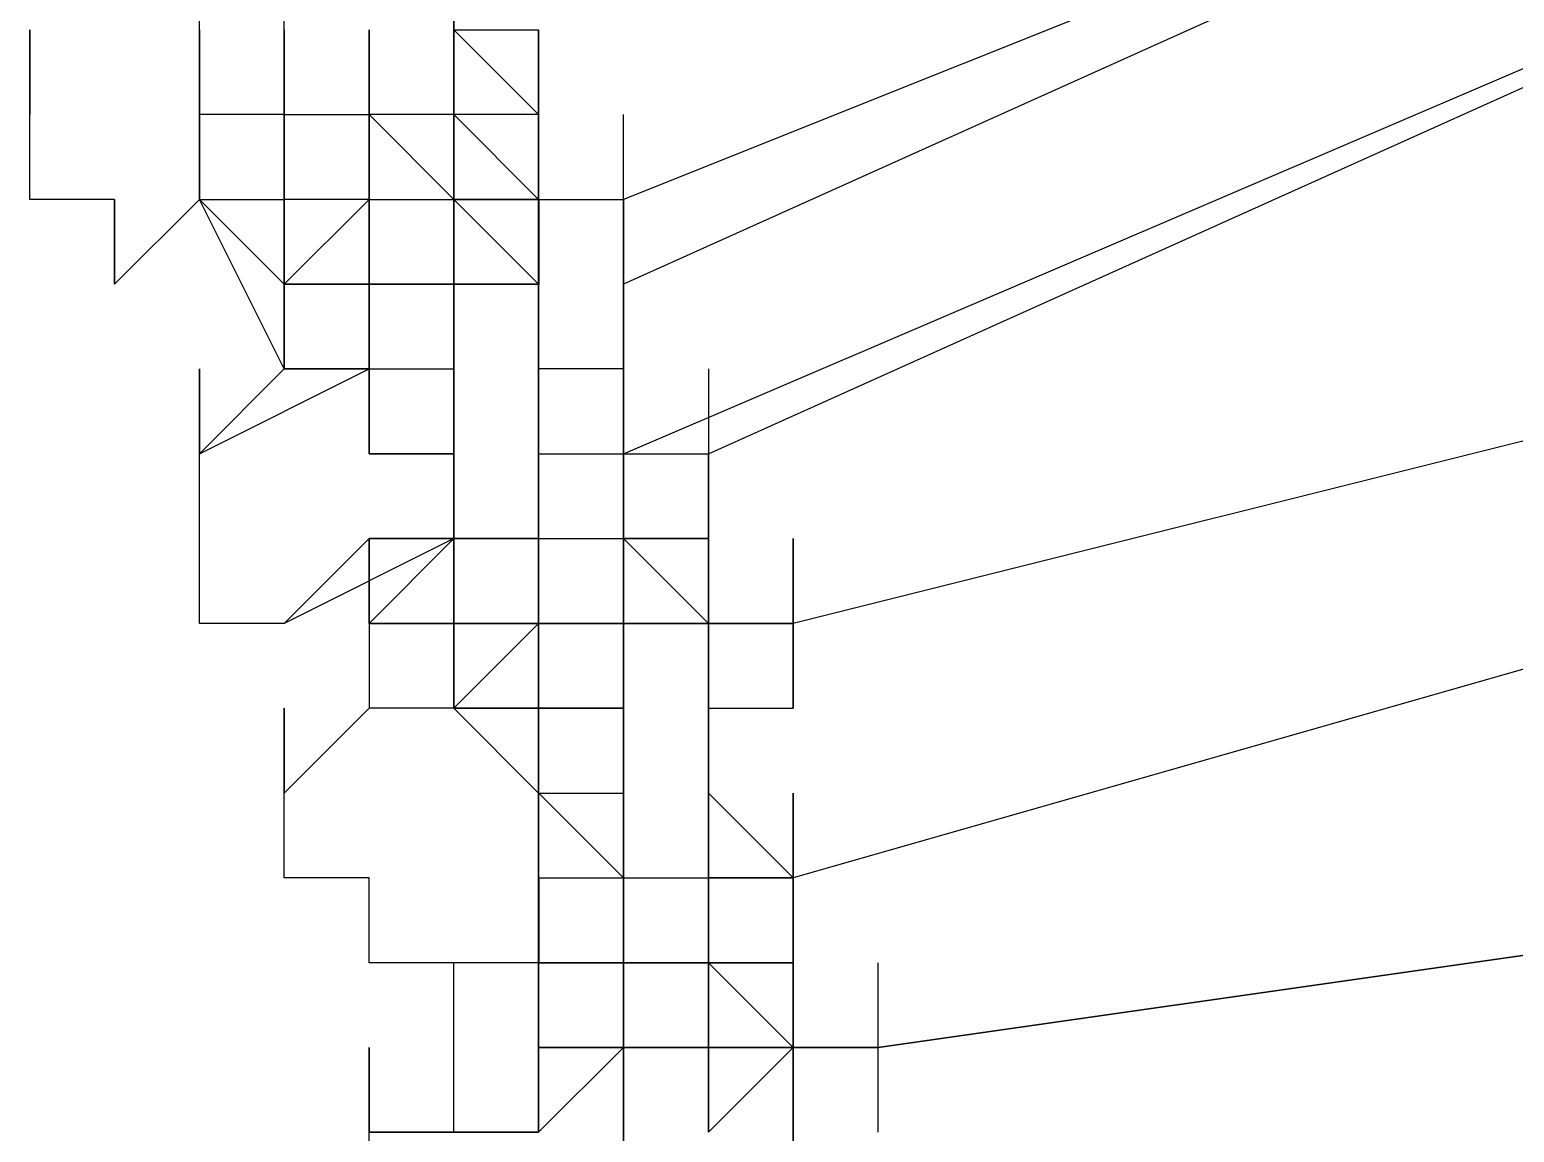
# Model space of a CAD drawing. Header units: inches. Extents: x 3324238 to 135265466, y -1036581 to 20094598.
# Drawn here: x 3353731.94 to 3353733.35, y -519025.347 to -519024.299 of the extents above; entities that cross this region are included whole.
import ezdxf

# ---------------------------------------------------------------- set-up
doc = ezdxf.new("R2010")
doc.units = ezdxf.units.IN
doc.header["$MEASUREMENT"] = 0
doc.layers.add('PDF_Geometry', color=7, linetype='Continuous')

msp = doc.modelspace()

# ---------------------------------------------------------------- linework, layer by layer
at = {"layer": 'PDF_Geometry', "color": 32, "lineweight": 13, "true_color": 0xdd6e00}
msp.add_lwpolyline([(3353740.2386, -519026.0718, 1.00015), (3353717.3563, -519026.0718), (3353717.3563, -519077.0734)], format="xyb", dxfattribs=at)
at = {"layer": 'PDF_Geometry', "lineweight": 25}
for points in [[(3353734.1151, -519023.8158), (3353732.5037, -519024.4604)], [(3353734.1151, -519023.8158), (3353732.5037, -519024.5409)], [(3353732.5843, -519024.7021), (3353734.1957, -519023.9769), (3353734.1957, -519023.8963)], [(3353732.4231, -519024.7826), (3353732.4231, -519024.7021), (3353732.5037, -519024.7021), (3353734.1957, -519023.9769), (3353734.2763, -519023.9769), (3353734.1957, -519023.9769)], [(3353732.1009, -519024.3798), (3353732.1009, -519024.2992), (3353732.1009, -519024.2186), (3353732.1009, -519024.1381)], [(3353732.1814, -519024.3798), (3353732.1814, -519024.2992), (3353732.1814, -519024.2186)], [(3353732.3426, -519024.3798), (3353732.3426, -519024.2992), (3353732.3426, -519024.2186)], [(3353732.3426, -519024.3798), (3353732.3426, -519024.2992), (3353732.3426, -519024.2186)], [(3353731.9397, -519024.2992), (3353731.9397, -519024.3798), (3353731.9397, -519024.2992)], [(3353732.1009, -519024.4604), (3353732.1814, -519024.4604), (3353732.1814, -519024.3798), (3353732.1814, -519024.2992), (3353732.1814, -519024.3798), (3353732.262, -519024.3798), (3353732.262, -519024.2992), (3353732.262, -519024.3798), (3353732.262, -519024.4604), (3353732.262, -519024.5409), (3353732.262, -519024.4604), (3353732.262, -519024.5409), (3353732.262, -519024.4604), (3353732.262, -519024.3798), (3353732.262, -519024.2992), (3353732.262, -519024.3798), (3353732.262, -519024.4604), (3353732.1814, -519024.4604), (3353732.1814, -519024.5409), (3353732.1814, -519024.6215), (3353732.1814, -519024.5409), (3353732.1814, -519024.6215), (3353732.1814, -519024.5409), (3353732.1814, -519024.6215), (3353732.1009, -519024.4604), (3353732.1009, -519024.3798), (3353732.1009, -519024.4604), (3353732.1814, -519024.4604), (3353732.1814, -519024.3798), (3353732.1814, -519024.4604), (3353732.1814, -519024.5409), (3353732.262, -519024.5409), (3353732.262, -519024.6215), (3353732.262, -519024.5409), (3353732.262, -519024.4604), (3353732.3426, -519024.4604), (3353732.3426, -519024.3798), (3353732.3426, -519024.2992)], [(3353732.1814, -519024.2992), (3353732.1814, -519024.3798), (3353732.1814, -519024.2992), (3353732.1814, -519024.3798), (3353732.1009, -519024.3798), (3353732.1009, -519024.2992), (3353732.1009, -519024.3798), (3353732.1009, -519024.4604), (3353732.1814, -519024.4604), (3353732.1814, -519024.3798), (3353732.1814, -519024.2992), (3353732.1814, -519024.3798), (3353732.1009, -519024.3798), (3353732.1009, -519024.4604), (3353732.1814, -519024.4604), (3353732.1814, -519024.5409), (3353732.262, -519024.5409), (3353732.262, -519024.6215), (3353732.262, -519024.5409), (3353732.262, -519024.4604), (3353732.262, -519024.5409), (3353732.262, -519024.4604), (3353732.262, -519024.3798), (3353732.262, -519024.4604), (3353732.262, -519024.3798), (3353732.262, -519024.4604), (3353732.3426, -519024.4604), (3353732.262, -519024.3798), (3353732.262, -519024.2992)], [(3353732.1814, -519024.2992), (3353732.1814, -519024.3798), (3353732.1814, -519024.4604), (3353732.1814, -519024.5409), (3353732.1814, -519024.4604), (3353732.1814, -519024.5409), (3353732.1009, -519024.4604), (3353732.1814, -519024.4604), (3353732.1814, -519024.5409), (3353732.1814, -519024.4604), (3353732.1814, -519024.5409), (3353732.262, -519024.5409), (3353732.262, -519024.4604), (3353732.262, -519024.5409), (3353732.262, -519024.4604), (3353732.262, -519024.5409), (3353732.262, -519024.4604), (3353732.1814, -519024.4604), (3353732.1814, -519024.3798), (3353732.1814, -519024.4604)], [(3353732.1814, -519024.3798), (3353732.1814, -519024.4603), (3353732.1814, -519024.5409), (3353732.1814, -519024.4604), (3353732.1814, -519024.3798), (3353732.1814, -519024.2992)], [(3353732.262, -519024.2992), (3353732.262, -519024.3798), (3353732.262, -519024.4604), (3353732.262, -519024.5409), (3353732.3426, -519024.5409), (3353732.3426, -519024.4604), (3353732.3426, -519024.5409), (3353732.262, -519024.5409), (3353732.262, -519024.6215), (3353732.1814, -519024.6215), (3353732.1814, -519024.5409), (3353732.1814, -519024.4604), (3353732.1814, -519024.3798), (3353732.1814, -519024.4604), (3353732.1814, -519024.3798), (3353732.1814, -519024.4604), (3353732.1814, -519024.3798), (3353732.1814, -519024.2992)], [(3353732.1814, -519024.2992), (3353732.1814, -519024.3798), (3353732.1814, -519024.2992)], [(3353732.1814, -519024.2992), (3353732.1814, -519024.3798), (3353732.1814, -519024.2992)], [(3353732.262, -519024.3798), (3353732.262, -519024.2992)], [(3353732.262, -519024.3798), (3353732.262, -519024.2992)], [(3353732.262, -519024.3798), (3353732.262, -519024.2992)], [(3353732.3426, -519024.2992), (3353732.3426, -519024.3798), (3353732.3426, -519024.4604), (3353732.3426, -519024.3798), (3353732.3426, -519024.4604), (3353732.3426, -519024.5409), (3353732.3426, -519024.6215), (3353732.3426, -519024.5409), (3353732.3426, -519024.6215), (3353732.3426, -519024.5409), (3353732.4231, -519024.5409), (3353732.4231, -519024.4603), (3353732.4231, -519024.5409), (3353732.3426, -519024.5409), (3353732.262, -519024.5409), (3353732.262, -519024.4604), (3353732.262, -519024.5409), (3353732.262, -519024.4604), (3353732.262, -519024.3798), (3353732.262, -519024.2992), (3353732.262, -519024.3798), (3353732.262, -519024.2992)], [(3353732.262, -519024.2992), (3353732.262, -519024.3798), (3353732.262, -519024.2992), (3353732.262, -519024.3798), (3353732.262, -519024.2992), (3353732.262, -519024.3798), (3353732.262, -519024.2992), (3353732.262, -519024.3798)], [(3353732.262, -519024.3798), (3353732.262, -519024.2992)], [(3353732.262, -519024.3798), (3353732.262, -519024.2992)], [(3353732.262, -519024.3798), (3353732.262, -519024.2992)], [(3353732.3426, -519024.7826), (3353732.3426, -519024.7021), (3353732.262, -519024.7021), (3353732.262, -519024.6215), (3353732.262, -519024.7021), (3353732.262, -519024.6215), (3353732.3426, -519024.6215), (3353732.3426, -519024.5409), (3353732.3426, -519024.4604), (3353732.3426, -519024.3798), (3353732.3426, -519024.4604), (3353732.3426, -519024.3798), (3353732.3426, -519024.2992)], [(3353732.262, -519024.3798), (3353732.262, -519024.2992)], [(3353732.4231, -519024.2992), (3353732.4231, -519024.3798), (3353732.4231, -519024.4604), (3353732.4231, -519024.3798), (3353732.4231, -519024.4604), (3353732.3426, -519024.4604), (3353732.4231, -519024.4604), (3353732.4231, -519024.3798), (3353732.4231, -519024.4604), (3353732.4231, -519024.5409), (3353732.4231, -519024.4604), (3353732.4231, -519024.3798), (3353732.4231, -519024.4604), (3353732.4231, -519024.3798), (3353732.4231, -519024.4604), (3353732.4231, -519024.3798), (3353732.4231, -519024.4604), (3353732.4231, -519024.3798), (3353732.4231, -519024.4604), (3353732.4231, -519024.5409)], [(3353732.3426, -519024.2992), (3353732.3426, -519024.3798), (3353732.4231, -519024.4604), (3353732.3426, -519024.4604), (3353732.3426, -519024.3798), (3353732.3426, -519024.4604), (3353732.3426, -519024.5409), (3353732.3426, -519024.6215), (3353732.3426, -519024.7021), (3353732.3426, -519024.6215), (3353732.3426, -519024.5409), (3353732.3426, -519024.6215), (3353732.3426, -519024.7021), (3353732.3426, -519024.6215), (3353732.3426, -519024.7021), (3353732.3426, -519024.6215)], [(3353732.3426, -519024.3798), (3353732.3426, -519024.2992)], [(3353732.4231, -519024.702), (3353732.4231, -519024.7826), (3353732.4231, -519024.7021), (3353732.4231, -519024.6215), (3353732.4231, -519024.7021), (3353732.4231, -519024.6215), (3353732.4231, -519024.7021), (3353732.4231, -519024.6215), (3353732.4231, -519024.7021), (3353732.4231, -519024.6215), (3353732.4231, -519024.7021), (3353732.4231, -519024.7826), (3353732.4231, -519024.8632), (3353732.4231, -519024.7826), (3353732.4231, -519024.7021), (3353732.4231, -519024.6215), (3353732.4231, -519024.5409), (3353732.4231, -519024.4604), (3353732.4231, -519024.5409), (3353732.4231, -519024.4604), (3353732.4231, -519024.5409), (3353732.4231, -519024.4604), (3353732.4231, -519024.5409), (3353732.4231, -519024.4604), (3353732.4231, -519024.3798), (3353732.4231, -519024.4604), (3353732.4231, -519024.5409), (3353732.4231, -519024.6215), (3353732.4231, -519024.5409), (3353732.4231, -519024.4604), (3353732.4231, -519024.3798), (3353732.4231, -519024.2992)], [(3353732.4231, -519024.3798), (3353732.4231, -519024.2992)], [(3353732.0203, -519024.4604), (3353732.0203, -519024.5409), (3353732.0203, -519024.4604), (3353731.9397, -519024.4604), (3353731.9397, -519024.3798)], [(3353732.3426, -519024.6215), (3353732.3426, -519024.7021), (3353732.3426, -519024.6215), (3353732.3426, -519024.5409), (3353732.3426, -519024.4604), (3353732.3426, -519024.3798), (3353732.3426, -519024.4604), (3353732.3426, -519024.5409), (3353732.3426, -519024.6215), (3353732.3426, -519024.7021), (3353732.3426, -519024.7826), (3353732.3426, -519024.7021), (3353732.3426, -519024.7826), (3353732.1814, -519024.8632), (3353732.1009, -519024.8632), (3353732.1009, -519024.7826), (3353732.1009, -519024.7021)], [(3353732.1814, -519024.4604), (3353732.1814, -519024.3798)], [(3353732.5843, -519025.1049), (3353732.5843, -519025.0243), (3353732.5843, -519024.9438), (3353732.5843, -519025.0243), (3353732.5843, -519024.9438), (3353732.5843, -519024.8632), (3353732.5843, -519024.7826), (3353732.5843, -519024.7021), (3353732.5843, -519024.7826), (3353732.5843, -519024.8632), (3353732.5037, -519024.8632), (3353732.5037, -519024.7826), (3353732.5037, -519024.8632), (3353732.5037, -519024.7826), (3353732.5037, -519024.7021), (3353732.5037, -519024.6215), (3353732.4231, -519024.6215), (3353732.4231, -519024.5409), (3353732.3426, -519024.5409), (3353732.3426, -519024.4604), (3353732.3426, -519024.3798), (3353732.3426, -519024.4604), (3353732.3426, -519024.3798), (3353732.3426, -519024.4604), (3353732.3426, -519024.3798), (3353732.3426, -519024.4604), (3353732.3426, -519024.3798), (3353732.262, -519024.3798), (3353732.262, -519024.4604), (3353732.262, -519024.5409), (3353732.262, -519024.4604), (3353732.262, -519024.5409), (3353732.1814, -519024.5409), (3353732.262, -519024.5409), (3353732.262, -519024.4604), (3353732.262, -519024.5409), (3353732.262, -519024.6215), (3353732.262, -519024.5409), (3353732.262, -519024.6215), (3353732.262, -519024.5409), (3353732.262, -519024.6215), (3353732.262, -519024.5409), (3353732.262, -519024.6215), (3353732.262, -519024.7021), (3353732.3426, -519024.7021), (3353732.3426, -519024.7826), (3353732.262, -519024.8632), (3353732.262, -519024.7826), (3353732.262, -519024.9438)], [(3353732.1814, -519024.6215), (3353732.1814, -519024.5409), (3353732.1814, -519024.4603), (3353732.1814, -519024.3798)], [(3353732.262, -519024.5409), (3353732.262, -519024.4603), (3353732.262, -519024.3798)], [(3353732.3426, -519024.3798), (3353732.262, -519024.3798)], [(3353732.262, -519024.4603), (3353732.262, -519024.5409), (3353732.262, -519024.4603), (3353732.262, -519024.3798)], [(3353732.4231, -519024.9438), (3353732.4231, -519024.8632), (3353732.4231, -519024.7826), (3353732.4231, -519024.8632), (3353732.4231, -519024.9438), (3353732.3426, -519024.9438), (3353732.3426, -519024.8632), (3353732.3426, -519024.7826), (3353732.3426, -519024.7021), (3353732.3426, -519024.7826), (3353732.3426, -519024.8632), (3353732.3426, -519024.9438), (3353732.3426, -519024.8632), (3353732.3426, -519024.7826), (3353732.3426, -519024.8632), (3353732.3426, -519024.7826), (3353732.3426, -519024.7021), (3353732.3426, -519024.7826), (3353732.3426, -519024.7021), (3353732.3426, -519024.7826), (3353732.3426, -519024.7021), (3353732.3426, -519024.6215), (3353732.3426, -519024.5409), (3353732.3426, -519024.4604), (3353732.4231, -519024.4604), (3353732.3426, -519024.4604), (3353732.4231, -519024.4604), (3353732.3426, -519024.4604), (3353732.4231, -519024.4604), (3353732.4231, -519024.3798), (3353732.4231, -519024.4604), (3353732.3426, -519024.4604), (3353732.4231, -519024.5409), (3353732.4231, -519024.4604), (3353732.4231, -519024.5409), (3353732.4231, -519024.4604), (3353732.5037, -519024.4604), (3353732.5037, -519024.3798)], [(3353732.4231, -519024.3798), (3353732.3426, -519024.3798)], [(3353732.3426, -519024.4603), (3353732.3426, -519024.3798)], [(3353732.3426, -519024.5409), (3353732.3426, -519024.4603), (3353732.3426, -519024.3798)], [(3353732.3426, -519024.4604), (3353732.3426, -519024.3798)], [(3353732.4231, -519024.4604), (3353732.4231, -519024.3798)], [(3353732.4231, -519024.4604), (3353732.4231, -519024.3798)], [(3353732.4232, -519024.4603), (3353732.4232, -519024.3798)], [(3353732.0203, -519024.5409), (3353732.1009, -519024.4604)], [(3353732.1814, -519024.8632), (3353732.262, -519024.7826), (3353732.3426, -519024.7826), (3353732.3426, -519024.8632), (3353732.3426, -519024.9438), (3353732.3426, -519024.8632), (3353732.3426, -519024.9438), (3353732.4231, -519024.9438), (3353732.4231, -519024.8632), (3353732.3426, -519024.8632), (3353732.3426, -519024.9438), (3353732.3426, -519024.8632), (3353732.3426, -519024.7826), (3353732.3426, -519024.8632), (3353732.3426, -519024.9438), (3353732.3426, -519024.8632), (3353732.4231, -519024.8632), (3353732.4231, -519024.7826), (3353732.5037, -519024.7826), (3353732.5037, -519024.7021), (3353732.5037, -519024.6215), (3353732.5037, -519024.5409), (3353732.5037, -519024.4604), (3353732.5037, -519024.5409), (3353732.5037, -519024.4604)], [(3353732.262, -519024.5409), (3353732.262, -519024.4603)], [(3353732.262, -519024.5409), (3353732.262, -519024.4603)], [(3353732.3426, -519024.5409), (3353732.3426, -519024.4603)], [(3353732.3426, -519024.5409), (3353732.3426, -519024.4604)], [(3353732.3426, -519024.4604), (3353732.4231, -519024.4604)], [(3353732.4231, -519024.4604), (3353732.3426, -519024.4604)], [(3353732.4231, -519024.6215), (3353732.4231, -519024.5409), (3353732.4231, -519024.4603), (3353732.4231, -519024.5409)], [(3353732.4231, -519024.5409), (3353732.4231, -519024.4604)], [(3353734.2763, -519024.4604), (3353732.6649, -519024.8632), (3353732.6649, -519024.7826), (3353732.6649, -519024.8632), (3353732.6649, -519024.9438), (3353732.6649, -519024.8632), (3353732.5843, -519024.8632), (3353732.5037, -519024.8632), (3353732.4231, -519024.8632), (3353732.4231, -519024.9438), (3353732.4231, -519024.8632), (3353732.4231, -519024.9438), (3353732.5037, -519024.9438), (3353732.5037, -519024.8632), (3353732.5037, -519024.9438), (3353732.4232, -519024.9438)], [(3353732.5037, -519024.5409), (3353732.5037, -519024.4603)], [(3353732.1814, -519024.5409), (3353732.1814, -519024.6215), (3353732.1814, -519024.5409)], [(3353732.1814, -519024.6215), (3353732.1814, -519024.5409)], [(3353732.262, -519024.5409), (3353732.3426, -519024.5409), (3353732.262, -519024.5409)], [(3353732.262, -519024.5409), (3353732.3426, -519024.5409), (3353732.262, -519024.5409)], [(3353732.262, -519024.6215), (3353732.262, -519024.5409)], [(3353732.262, -519024.6215), (3353732.262, -519024.5409)], [(3353732.3426, -519024.6215), (3353732.3426, -519024.5409), (3353732.3426, -519024.6215)], [(3353732.3426, -519024.6215), (3353732.3426, -519024.5409)], [(3353732.3426, -519024.6215), (3353732.3426, -519024.5409)], [(3353732.3426, -519024.6215), (3353732.3426, -519024.5409)], [(3353732.4232, -519024.7021), (3353732.4232, -519024.6215), (3353732.4232, -519024.5409)], [(3353732.5037, -519024.6215), (3353732.5037, -519024.5409)], [(3353732.1814, -519024.6215), (3353732.1009, -519024.7021)], [(3353732.1009, -519024.7021), (3353732.1009, -519024.6215)], [(3353732.1009, -519024.7021), (3353732.262, -519024.6215)], [(3353732.1814, -519024.6215), (3353732.262, -519024.6215)], [(3353732.3426, -519024.702), (3353732.3426, -519024.6215)], [(3353732.3426, -519024.7021), (3353732.3426, -519024.6215)], [(3353732.3426, -519024.7021), (3353732.3426, -519024.6215)], [(3353732.4231, -519024.7021), (3353732.4231, -519024.6215)], [(3353732.4232, -519024.7826), (3353732.4232, -519024.702), (3353732.4232, -519024.6215)], [(3353732.5037, -519024.702), (3353732.5037, -519024.6215)], [(3353732.5037, -519024.7021), (3353732.5037, -519024.6215)], [(3353732.5037, -519024.7021), (3353732.5037, -519024.6215)], [(3353732.5037, -519024.7021), (3353732.5037, -519024.6215)], [(3353732.5037, -519024.7021), (3353732.5037, -519024.6215)], [(3353732.5037, -519024.6215), (3353732.5037, -519024.702), (3353732.5037, -519024.7826), (3353732.5037, -519024.8632), (3353732.5037, -519024.9438), (3353732.5037, -519024.8632), (3353732.5037, -519024.9438), (3353732.5037, -519024.8632), (3353732.5037, -519024.7826), (3353732.5037, -519024.7021), (3353732.5037, -519024.6215), (3353732.5037, -519024.7021), (3353732.5037, -519024.6215), (3353732.5037, -519024.7021), (3353732.5037, -519024.7826), (3353732.5037, -519024.8632), (3353732.5037, -519024.9438), (3353732.5037, -519025.0243)], [(3353732.5037, -519024.7021), (3353732.5037, -519024.6215)], [(3353732.5037, -519024.6215), (3353732.5037, -519024.7021)], [(3353732.5037, -519024.7021), (3353732.5037, -519024.6215)], [(3353732.5037, -519024.7021), (3353732.5037, -519024.6215)], [(3353732.5037, -519024.7021), (3353732.5037, -519024.6215)], [(3353732.5037, -519024.7826), (3353732.5037, -519024.7021), (3353732.5037, -519024.6215)], [(3353732.5843, -519024.6215), (3353732.5843, -519024.7021), (3353732.5843, -519024.7826), (3353732.5843, -519024.8632), (3353732.5843, -519024.7826), (3353732.5843, -519024.8632), (3353732.5843, -519024.7826), (3353732.5843, -519024.8632), (3353732.5843, -519024.9438), (3353732.5843, -519025.0243), (3353732.5843, -519025.1049), (3353732.5843, -519025.1855), (3353732.5843, -519025.1049), (3353732.6649, -519025.1049), (3353732.6649, -519025.1855), (3353732.6649, -519025.2661), (3353732.6649, -519025.1855), (3353732.6649, -519025.2661), (3353732.6649, -519025.1855), (3353732.6649, -519025.2661), (3353732.5843, -519025.2661), (3353732.5843, -519025.3466), (3353732.5843, -519025.2661), (3353732.5843, -519025.3466)], [(3353734.3569, -519024.6215), (3353732.6649, -519025.1049), (3353732.6649, -519025.1855), (3353732.6649, -519025.1049), (3353732.6649, -519025.0243), (3353732.6649, -519025.1049), (3353732.6649, -519025.1855), (3353732.6649, -519025.2661), (3353732.6649, -519025.1855), (3353732.6649, -519025.2661), (3353732.6649, -519025.1855), (3353732.6649, -519025.2661), (3353732.6649, -519025.1855), (3353732.6649, -519025.1049), (3353732.6649, -519025.0243), (3353732.6649, -519025.1049), (3353732.6649, -519025.1855), (3353732.6649, -519025.2661), (3353732.6649, -519025.3466)], [(3353732.3426, -519024.7826), (3353732.3426, -519024.702)], [(3353732.4231, -519024.702), (3353732.4231, -519024.7826), (3353732.4231, -519024.8632), (3353732.3426, -519024.8632), (3353732.3426, -519024.9438), (3353732.3426, -519024.8632), (3353732.3426, -519024.7826)], [(3353732.3426, -519024.7826), (3353732.3426, -519024.7021)], [(3353732.4231, -519024.7826), (3353732.4231, -519024.702)], [(3353732.4231, -519024.7826), (3353732.4231, -519024.7021)], [(3353732.4231, -519024.7826), (3353732.4231, -519024.7021)], [(3353732.5037, -519025.1049), (3353732.5037, -519025.0243), (3353732.5037, -519025.1049), (3353732.5037, -519025.0243), (3353732.5037, -519025.1049), (3353732.5037, -519025.0243), (3353732.5037, -519024.9438), (3353732.5037, -519024.8632), (3353732.5037, -519024.7826), (3353732.5037, -519024.8632), (3353732.5037, -519024.9438), (3353732.5037, -519025.0243), (3353732.5037, -519024.9438), (3353732.5037, -519024.8632), (3353732.5037, -519024.9438), (3353732.4231, -519024.9438), (3353732.4231, -519024.8632), (3353732.4231, -519024.7826), (3353732.4231, -519024.8632), (3353732.4231, -519024.7826), (3353732.4231, -519024.7021), (3353732.4231, -519024.7826), (3353732.4231, -519024.7021)], [(3353732.4231, -519024.7826), (3353732.4231, -519024.7021)], [(3353732.4231, -519024.7826), (3353732.4231, -519024.7021)], [(3353732.5037, -519024.7826), (3353732.5037, -519024.702)], [(3353732.5037, -519024.7826), (3353732.5037, -519024.702)], [(3353732.5037, -519024.7826), (3353732.5037, -519024.8632), (3353732.5037, -519024.7826), (3353732.5037, -519024.7021)], [(3353732.5037, -519024.7826), (3353732.5037, -519024.7021)], [(3353732.5037, -519024.7826), (3353732.5037, -519024.7021)], [(3353732.5037, -519024.7826), (3353732.5037, -519024.7021)], [(3353732.5037, -519024.7826), (3353732.5037, -519024.7021)], [(3353732.5037, -519024.7826), (3353732.5037, -519024.7021)], [(3353732.5037, -519024.7826), (3353732.5037, -519024.7021)], [(3353732.5843, -519024.7021), (3353732.5843, -519024.7826), (3353732.5843, -519024.7021)], [(3353732.5843, -519024.8632), (3353732.5843, -519024.7826), (3353732.5843, -519024.7021), (3353732.5843, -519024.7826)], [(3353732.5843, -519024.7826), (3353732.5843, -519024.7021)], [(3353732.5843, -519024.7826), (3353732.5843, -519024.7021)], [(3353732.5843, -519024.7826), (3353732.5843, -519024.7021)], [(3353732.3426, -519024.7826), (3353732.262, -519024.7826), (3353732.3426, -519024.7826)], [(3353732.4231, -519024.7826), (3353732.3426, -519024.7826), (3353732.4231, -519024.7826)], [(3353732.3426, -519024.9438), (3353732.4231, -519024.8632), (3353732.4231, -519024.7826)], [(3353732.3426, -519024.8632), (3353732.3426, -519024.7826)], [(3353732.3426, -519024.8632), (3353732.3426, -519024.7826)], [(3353732.4231, -519024.8632), (3353732.4231, -519024.7826)], [(3353732.4231, -519024.8632), (3353732.4231, -519024.7826)], [(3353732.4231, -519024.7826), (3353732.5037, -519024.7826)], [(3353732.4231, -519024.8632), (3353732.4231, -519024.7826)], [(3353732.4231, -519024.8632), (3353732.4231, -519024.7826)], [(3353732.4231, -519024.8632), (3353732.4231, -519024.7826)], [(3353732.4231, -519024.8632), (3353732.4231, -519024.7826)], [(3353732.4231, -519024.8632), (3353732.4231, -519024.7826)], [(3353732.4231, -519024.8632), (3353732.4231, -519024.7826)], [(3353732.4231, -519024.8632), (3353732.4231, -519024.7826)], [(3353732.4231, -519024.8632), (3353732.4231, -519024.7826)], [(3353732.4232, -519024.8632), (3353732.4232, -519024.7826)], [(3353732.5037, -519024.8632), (3353732.5037, -519024.7826)], [(3353732.5037, -519024.7826), (3353732.5843, -519024.7826), (3353732.5037, -519024.7826), (3353732.5843, -519024.7826)], [(3353732.5037, -519024.8632), (3353732.5037, -519024.7826)], [(3353732.5843, -519024.8632), (3353732.5037, -519024.7826)], [(3353732.5037, -519024.8632), (3353732.5037, -519024.7826)], [(3353732.5843, -519024.8632), (3353732.5843, -519024.7826)], [(3353732.5843, -519024.8632), (3353732.5843, -519024.7826)], [(3353732.5843, -519024.8632), (3353732.5843, -519024.7826)], [(3353732.5843, -519024.8632), (3353732.5843, -519024.7826)], [(3353732.5843, -519024.8632), (3353732.5843, -519024.7826), (3353732.5843, -519024.8632), (3353732.6649, -519024.8632), (3353732.5843, -519024.8632)], [(3353732.5843, -519024.8632), (3353732.5843, -519024.7826)], [(3353732.5843, -519024.8632), (3353732.5843, -519024.7826)], [(3353732.5843, -519024.8632), (3353732.5843, -519024.7826)], [(3353732.5843, -519024.8632), (3353732.5843, -519024.7826)], [(3353732.5843, -519024.8632), (3353732.5843, -519024.7826)], [(3353732.5843, -519024.8632), (3353732.5843, -519024.7826)], [(3353732.5843, -519024.8632), (3353732.5843, -519024.7826)], [(3353732.5843, -519024.8632), (3353732.5843, -519024.7826)], [(3353732.5843, -519024.8632), (3353732.5843, -519024.7826)], [(3353732.262, -519024.8632), (3353732.3426, -519024.8632), (3353732.262, -519024.8632)], [(3353732.3426, -519024.9438), (3353732.3426, -519024.8632)], [(3353732.4231, -519024.8632), (3353732.3426, -519024.8632)], [(3353732.3426, -519024.9438), (3353732.3426, -519024.8632)], [(3353732.3426, -519024.9438), (3353732.3426, -519024.8632)], [(3353732.3426, -519024.9438), (3353732.3426, -519024.8632)], [(3353732.3426, -519024.9438), (3353732.3426, -519024.8632)], [(3353732.3426, -519024.9438), (3353732.3426, -519024.8632)], [(3353732.4231, -519024.8632), (3353732.5037, -519024.8632), (3353732.4231, -519024.8632)], [(3353732.4231, -519024.9438), (3353732.4231, -519024.8632)], [(3353732.4231, -519024.8632), (3353732.4231, -519024.9438)], [(3353732.4231, -519024.9438), (3353732.4231, -519024.8632)], [(3353732.4231, -519024.8632), (3353732.4231, -519024.9438)], [(3353732.4231, -519024.9438), (3353732.4231, -519024.8632)], [(3353732.4231, -519024.9438), (3353732.4231, -519024.8632)], [(3353732.4231, -519024.9438), (3353732.4231, -519024.8632)], [(3353732.4232, -519024.9438), (3353732.4232, -519024.8632)], [(3353732.5843, -519025.3466), (3353732.5843, -519025.2661), (3353732.5843, -519025.1855), (3353732.5037, -519025.1855), (3353732.5037, -519025.1049), (3353732.5037, -519025.0243), (3353732.5037, -519024.9438), (3353732.5037, -519024.8632), (3353732.5037, -519024.9438), (3353732.5037, -519024.8632)], [(3353732.5037, -519024.9438), (3353732.5037, -519024.8632), (3353732.5037, -519024.9438), (3353732.5037, -519025.0243), (3353732.5037, -519025.1049), (3353732.5037, -519025.1855), (3353732.5037, -519025.1049), (3353732.5037, -519025.1855), (3353732.5843, -519025.1855), (3353732.5843, -519025.2661), (3353732.5843, -519025.1855), (3353732.5843, -519025.2661), (3353732.5843, -519025.1855), (3353732.6649, -519025.2661), (3353732.6649, -519025.1855), (3353732.6649, -519025.2661), (3353732.6649, -519025.3466), (3353732.6649, -519025.2661), (3353732.6649, -519025.1855), (3353732.6649, -519025.2661), (3353732.6649, -519025.1855), (3353732.6649, -519025.2661), (3353732.6649, -519025.1855), (3353732.6649, -519025.2661), (3353732.5843, -519025.2661), (3353732.6649, -519025.2661), (3353732.6649, -519025.1855), (3353732.6649, -519025.1049), (3353732.6649, -519025.1855), (3353732.6649, -519025.1049), (3353732.5843, -519025.1049), (3353732.5843, -519025.1855), (3353732.5843, -519025.1049), (3353732.5843, -519025.1855), (3353732.5843, -519025.1049), (3353732.5843, -519025.1855), (3353732.5843, -519025.1049), (3353732.5843, -519025.1855), (3353732.5843, -519025.1049), (3353732.5843, -519025.1855), (3353732.5843, -519025.1049), (3353732.5843, -519025.1855), (3353732.5843, -519025.2661), (3353732.5843, -519025.3466), (3353732.5843, -519025.2661), (3353732.5843, -519025.1855), (3353732.6649, -519025.1855), (3353732.6649, -519025.2661), (3353732.7454, -519025.2661), (3353734.4374, -519025.0243), (3353732.7454, -519025.2661)], [(3353732.5037, -519024.9438), (3353732.5037, -519024.8632)], [(3353732.5843, -519024.8632), (3353732.5037, -519024.8632)], [(3353732.5843, -519024.8632), (3353732.5037, -519024.8632)], [(3353732.5843, -519024.8632), (3353732.5037, -519024.8632), (3353732.5843, -519024.8632)], [(3353732.5037, -519024.8632), (3353732.5843, -519024.8632)], [(3353732.5843, -519025.0243), (3353732.5843, -519024.9438), (3353732.5843, -519024.8632), (3353732.5037, -519024.8632)], [(3353732.5037, -519024.9438), (3353732.5037, -519024.8632)], [(3353732.5843, -519025.1049), (3353732.5843, -519025.0243), (3353732.5843, -519024.9438), (3353732.5843, -519024.8632)], [(3353732.5843, -519024.8632), (3353732.5843, -519024.9438), (3353732.5843, -519025.0243), (3353732.5843, -519025.1049), (3353732.5843, -519025.0243), (3353732.6649, -519025.1049), (3353732.6649, -519025.0243), (3353732.6649, -519025.1049), (3353732.6649, -519025.1855), (3353732.5843, -519025.1855), (3353732.5843, -519025.1049), (3353732.5843, -519025.1855), (3353732.5843, -519025.2661), (3353732.5843, -519025.3466), (3353732.5843, -519025.2661), (3353732.5843, -519025.1855), (3353732.5843, -519025.2661), (3353732.5843, -519025.3466), (3353732.5843, -519025.2661), (3353732.5843, -519025.3466), (3353732.5843, -519025.2661), (3353732.5843, -519025.1855), (3353732.5843, -519025.2661), (3353732.5843, -519025.1855), (3353732.5843, -519025.2661), (3353732.5843, -519025.3466), (3353732.5843, -519025.2661), (3353732.6649, -519025.2661), (3353732.6649, -519025.3466)], [(3353732.5843, -519024.9438), (3353732.5843, -519024.8632)], [(3353732.5843, -519024.9438), (3353732.5843, -519024.8632)], [(3353732.5843, -519024.9438), (3353732.5843, -519024.8632)], [(3353732.5843, -519024.9438), (3353732.5843, -519024.8632)], [(3353732.262, -519025.1855), (3353732.262, -519025.1049), (3353732.1814, -519025.1049), (3353732.1814, -519025.0243), (3353732.1814, -519024.9438)], [(3353732.262, -519024.9438), (3353732.1814, -519025.0243)], [(3353732.3426, -519024.9438), (3353732.262, -519024.9438)], [(3353732.3426, -519024.9438), (3353732.4231, -519025.0243)], [(3353732.3426, -519024.9438), (3353732.4231, -519025.0243)], [(3353732.4231, -519024.9438), (3353732.3426, -519024.9438)], [(3353732.3426, -519024.9438), (3353732.4231, -519024.9438)], [(3353732.3426, -519024.9438), (3353732.4231, -519024.9438)], [(3353732.4231, -519025.0243), (3353732.4231, -519024.9438)], [(3353732.4231, -519025.0243), (3353732.4231, -519024.9438)], [(3353732.4231, -519025.0243), (3353732.4231, -519024.9438)], [(3353732.4231, -519025.0243), (3353732.4231, -519024.9438)], [(3353732.4231, -519025.0243), (3353732.4231, -519024.9438)], [(3353732.4231, -519025.0243), (3353732.4231, -519024.9438)], [(3353732.5037, -519025.1049), (3353732.4232, -519025.0243), (3353732.4232, -519024.9438)], [(3353732.5037, -519025.1049), (3353732.5037, -519025.0243), (3353732.5037, -519024.9438)], [(3353732.5037, -519025.0243), (3353732.5037, -519024.9438)], [(3353732.5037, -519025.0243), (3353732.5037, -519024.9438), (3353732.5037, -519025.0243)], [(3353732.5037, -519025.0243), (3353732.5037, -519024.9438)], [(3353732.5843, -519025.0243), (3353732.5843, -519024.9438)], [(3353732.5843, -519025.0243), (3353732.5843, -519024.9438)], [(3353732.5843, -519025.0243), (3353732.5843, -519024.9438)], [(3353732.5843, -519025.0243), (3353732.5843, -519024.9438)], [(3353732.5843, -519024.9438), (3353732.6649, -519024.9438)], [(3353732.4231, -519025.1049), (3353732.4231, -519025.0243)], [(3353732.4231, -519025.1049), (3353732.4231, -519025.0243)], [(3353732.5037, -519025.3466), (3353732.5037, -519025.2661), (3353732.5037, -519025.1855), (3353732.5037, -519025.1049), (3353732.5037, -519025.1855), (3353732.5037, -519025.1049), (3353732.5037, -519025.0243), (3353732.5037, -519025.1049), (3353732.5037, -519025.0243), (3353732.5037, -519025.1049), (3353732.5037, -519025.0243), (3353732.5037, -519025.1049), (3353732.5037, -519025.0243), (3353732.5037, -519025.1049), (3353732.5037, -519025.1855), (3353732.5037, -519025.2661), (3353732.5037, -519025.1855), (3353732.5037, -519025.2661), (3353732.5037, -519025.1855), (3353732.5037, -519025.2661), (3353732.4231, -519025.2661), (3353732.4231, -519025.3466), (3353732.4231, -519025.2661), (3353732.4231, -519025.3466), (3353732.4231, -519025.2661), (3353732.5037, -519025.2661), (3353732.5037, -519025.1855), (3353732.5037, -519025.2661), (3353732.5037, -519025.1855), (3353732.5037, -519025.2661), (3353732.4231, -519025.2661), (3353732.5037, -519025.2661), (3353732.5037, -519025.1855), (3353732.5037, -519025.2661), (3353732.4231, -519025.3466)], [(3353732.4231, -519025.0243), (3353732.5037, -519025.0243)], [(3353732.4232, -519025.1049), (3353732.4232, -519025.0243)], [(3353732.5037, -519025.1049), (3353732.5037, -519025.0243)], [(3353732.5037, -519025.1049), (3353732.5037, -519025.0243)], [(3353732.5037, -519025.1049), (3353732.5037, -519025.0243)], [(3353732.5037, -519025.1049), (3353732.5037, -519025.0243)], [(3353732.6649, -519025.0243), (3353732.6649, -519025.1049), (3353732.5843, -519025.1049)], [(3353732.5843, -519025.1049), (3353732.5843, -519025.0243)], [(3353732.5843, -519025.1049), (3353732.5843, -519025.0243)], [(3353732.5843, -519025.1855), (3353732.5843, -519025.1049), (3353732.5843, -519025.0243)], [(3353732.6649, -519025.1049), (3353732.6649, -519025.0243)], [(3353732.4231, -519025.1049), (3353732.4231, -519025.1855)], [(3353732.4231, -519025.1049), (3353732.4231, -519025.1855), (3353732.5037, -519025.1855), (3353732.5037, -519025.2661), (3353732.5037, -519025.1855), (3353732.5037, -519025.2661), (3353732.5037, -519025.1855), (3353732.5037, -519025.1049), (3353732.5037, -519025.1855), (3353732.5037, -519025.2661), (3353732.5037, -519025.1855), (3353732.5843, -519025.1855)], [(3353732.5037, -519025.2661), (3353732.5037, -519025.1855), (3353732.5037, -519025.1049), (3353732.5037, -519025.1855), (3353732.5037, -519025.1049), (3353732.5037, -519025.1855), (3353732.5037, -519025.1049), (3353732.5843, -519025.1049), (3353732.5843, -519025.1855), (3353732.5843, -519025.2661), (3353732.5037, -519025.2661), (3353732.5843, -519025.2661), (3353732.5037, -519025.2661), (3353732.5037, -519025.1855), (3353732.5037, -519025.2661), (3353732.5037, -519025.1855), (3353732.5037, -519025.2661), (3353732.4231, -519025.2661), (3353732.4231, -519025.1855), (3353732.4231, -519025.2661), (3353732.4231, -519025.1855), (3353732.4231, -519025.2661), (3353732.4231, -519025.1855), (3353732.4231, -519025.1049), (3353732.4231, -519025.1855), (3353732.4231, -519025.2661), (3353732.4231, -519025.1855), (3353732.4231, -519025.2661), (3353732.4231, -519025.3466)], [(3353732.4231, -519025.1855), (3353732.4231, -519025.1049)], [(3353732.4231, -519025.1049), (3353732.5037, -519025.1049)], [(3353732.4231, -519025.1049), (3353732.4231, -519025.1855)], [(3353732.4231, -519025.1855), (3353732.4231, -519025.1049)], [(3353732.4231, -519025.1855), (3353732.4231, -519025.1049)], [(3353732.4231, -519025.1049), (3353732.5037, -519025.1049)], [(3353732.4232, -519025.2661), (3353732.4232, -519025.1855), (3353732.4232, -519025.1049), (3353732.4232, -519025.1855)], [(3353732.5037, -519025.4272), (3353732.5037, -519025.5078), (3353732.5037, -519025.4272), (3353732.5037, -519025.3466), (3353732.5037, -519025.2661), (3353732.5843, -519025.2661), (3353732.5843, -519025.1855), (3353732.5843, -519025.1049), (3353732.5843, -519025.1855), (3353732.5843, -519025.1049), (3353732.5843, -519025.1855), (3353732.6649, -519025.1855), (3353732.6649, -519025.1049), (3353732.6649, -519025.1855), (3353732.6649, -519025.1049), (3353732.6649, -519025.1855)], [(3353732.5037, -519025.1855), (3353732.5037, -519025.1049)], [(3353732.5037, -519025.1855), (3353732.5037, -519025.1049)], [(3353732.5037, -519025.1855), (3353732.5037, -519025.1049)], [(3353732.5843, -519025.1855), (3353732.5843, -519025.1049), (3353732.5843, -519025.1855)], [(3353732.5843, -519025.1855), (3353732.5843, -519025.1049)], [(3353732.5843, -519025.1855), (3353732.5843, -519025.1049)], [(3353732.5843, -519025.1049), (3353732.5843, -519025.1855)], [(3353732.5843, -519025.1855), (3353732.5843, -519025.1049)], [(3353732.5843, -519025.1855), (3353732.5843, -519025.1049)], [(3353732.5843, -519025.1855), (3353732.5843, -519025.1049)], [(3353732.5843, -519025.1855), (3353732.5843, -519025.1049)], [(3353732.6649, -519025.1855), (3353732.6649, -519025.1049)], [(3353732.6649, -519025.266), (3353732.6649, -519025.1855), (3353732.6649, -519025.1049)], [(3353732.6649, -519025.1855), (3353732.6649, -519025.1049)], [(3353732.6649, -519025.5078), (3353732.6649, -519025.5883), (3353732.6649, -519025.5078), (3353732.6649, -519025.5883), (3353732.7454, -519025.5883), (3353732.7454, -519025.5078), (3353732.7454, -519025.4272), (3353732.7454, -519025.5078), (3353732.7454, -519025.5883), (3353732.7454, -519025.5078), (3353732.6649, -519025.5078), (3353732.5843, -519025.5078), (3353732.5037, -519025.5078), (3353732.262, -519025.5078), (3353732.262, -519025.4272), (3353732.262, -519025.3466), (3353732.262, -519025.2661), (3353732.262, -519025.3466), (3353732.3426, -519025.3466), (3353732.3426, -519025.2661), (3353732.3426, -519025.1855)], [(3353732.3426, -519025.3466), (3353732.4231, -519025.3466), (3353732.4231, -519025.2661), (3353732.5037, -519025.2661), (3353732.5037, -519025.1855), (3353732.5037, -519025.2661), (3353732.5037, -519025.3466), (3353732.5037, -519025.4272), (3353732.5037, -519025.5078), (3353732.5037, -519025.4272), (3353732.5037, -519025.5078), (3353732.4231, -519025.5078), (3353732.3426, -519025.5078), (3353732.262, -519025.5078), (3353732.262, -519025.4272)], [(3353732.3426, -519025.1855), (3353732.262, -519025.1855)], [(3353732.4231, -519025.1855), (3353732.3426, -519025.1855)], [(3353732.4231, -519025.2661), (3353732.4231, -519025.1855)], [(3353732.5037, -519025.1855), (3353732.4231, -519025.1855)], [(3353732.5037, -519025.2661), (3353732.5037, -519025.1855), (3353732.4231, -519025.1855), (3353732.4231, -519025.2661)], [(3353732.4231, -519025.1855), (3353732.5037, -519025.1855)], [(3353732.4231, -519025.2661), (3353732.4231, -519025.1855)], [(3353732.5037, -519025.2661), (3353732.5037, -519025.1855)], [(3353732.5037, -519025.2661), (3353732.5037, -519025.1855)], [(3353732.5037, -519025.2661), (3353732.5037, -519025.1855)], [(3353732.5037, -519025.2661), (3353732.5037, -519025.1855)], [(3353732.5037, -519025.2661), (3353732.5037, -519025.1855)], [(3353732.5037, -519025.2661), (3353732.5037, -519025.1855)], [(3353732.5037, -519025.2661), (3353732.5037, -519025.1855)], [(3353732.5037, -519025.1855), (3353732.5037, -519025.2661)], [(3353732.5037, -519025.2661), (3353732.5037, -519025.1855)], [(3353732.5037, -519025.2661), (3353732.5037, -519025.1855)], [(3353732.5037, -519025.1855), (3353732.5843, -519025.1855)], [(3353732.5037, -519025.2661), (3353732.5037, -519025.1855)], [(3353732.5037, -519025.266), (3353732.5037, -519025.1855)], [(3353732.5037, -519025.266), (3353732.5037, -519025.1855)], [(3353732.5843, -519025.2661), (3353732.5843, -519025.1855)], [(3353732.6649, -519025.1855), (3353732.5843, -519025.1855), (3353732.6649, -519025.1855)], [(3353732.5843, -519025.1855), (3353732.5843, -519025.2661)], [(3353732.6649, -519025.1855), (3353732.5843, -519025.1855), (3353732.6649, -519025.1855)], [(3353732.5843, -519025.2661), (3353732.5843, -519025.1855)], [(3353732.6649, -519025.2661), (3353732.6649, -519025.1855), (3353732.6649, -519025.2661)], [(3353732.6649, -519025.2661), (3353732.6649, -519025.1855)], [(3353732.6649, -519025.2661), (3353732.6649, -519025.1855)], [(3353732.6649, -519025.266), (3353732.6649, -519025.1855)], [(3353732.7454, -519025.2661), (3353732.7454, -519025.1855)], [(3353732.7454, -519025.2661), (3353732.7454, -519025.1855)], [(3353732.4231, -519025.2661), (3353732.4231, -519025.3466), (3353732.4231, -519025.2661), (3353732.4231, -519025.3466), (3353732.262, -519025.3466)], [(3353732.4231, -519025.3466), (3353732.4231, -519025.266)], [(3353732.5037, -519025.2661), (3353732.4231, -519025.2661)], [(3353732.4231, -519025.2661), (3353732.4231, -519025.3466)], [(3353732.5037, -519025.3466), (3353732.5037, -519025.266)], [(3353732.5843, -519025.3466), (3353732.6649, -519025.266)], [(3353732.5843, -519025.3466), (3353732.5843, -519025.266)], [(3353732.5843, -519025.2661), (3353732.6649, -519025.2661), (3353732.5843, -519025.2661)], [(3353732.5843, -519025.3466), (3353732.5843, -519025.2661)], [(3353732.7454, -519025.3466), (3353732.7454, -519025.2661), (3353732.6649, -519025.2661), (3353732.6649, -519025.3466), (3353732.6649, -519025.4272), (3353732.6649, -519025.3466), (3353732.6649, -519025.4272)], [(3353732.6649, -519025.3466), (3353732.6649, -519025.2661)], [(3353732.6649, -519025.3466), (3353732.6649, -519025.2661)]]:
    msp.add_lwpolyline(points, dxfattribs=at)
for points in [[(3353732.3426, -519024.4604), (3353732.3426, -519024.3798), (3353732.3426, -519024.4604), (3353732.3426, -519024.3798), (3353732.3426, -519024.4604), (3353732.3426, -519024.3798), (3353732.3426, -519024.2992), (3353732.3426, -519024.2186), (3353732.3426, -519024.2992), (3353732.3426, -519024.3798)], [(3353732.1814, -519024.2992), (3353732.1814, -519024.3798)], [(3353732.3426, -519024.2992), (3353732.4231, -519024.2992), (3353732.4231, -519024.3798)], [(3353732.1814, -519024.5409), (3353732.262, -519024.5409), (3353732.262, -519024.4604), (3353732.262, -519024.5409), (3353732.262, -519024.4604)], [(3353732.262, -519024.4604), (3353732.262, -519024.5409)], [(3353732.4231, -519024.4604), (3353732.4231, -519024.5409)], [(3353732.4232, -519024.4603), (3353732.4232, -519024.5409)], [(3353732.5037, -519024.6215), (3353732.5037, -519024.702), (3353732.5037, -519024.6215), (3353732.5037, -519024.5409), (3353732.5037, -519024.4603), (3353732.5037, -519024.5409)], [(3353732.5037, -519024.4603), (3353732.5037, -519024.5409)], [(3353732.262, -519024.5409), (3353732.1814, -519024.5409), (3353732.262, -519024.5409), (3353732.1814, -519024.5409)], [(3353732.3426, -519024.5409), (3353732.3426, -519024.6215)], [(3353732.3426, -519024.5409), (3353732.3426, -519024.6215), (3353732.3426, -519024.7021), (3353732.3426, -519024.6215)], [(3353732.5037, -519024.5409), (3353732.5037, -519024.6215), (3353732.5037, -519024.7021), (3353732.5843, -519024.7021), (3353732.5843, -519024.7826), (3353732.5037, -519024.7826), (3353732.5037, -519024.8632), (3353732.5037, -519024.7826), (3353732.5037, -519024.7021), (3353732.5037, -519024.7826), (3353732.5037, -519024.8632), (3353732.5037, -519024.7826), (3353732.5037, -519024.7021), (3353732.5037, -519024.7826), (3353732.5037, -519024.7021), (3353732.5037, -519024.6215), (3353732.5037, -519024.5409), (3353732.5037, -519024.6215)], [(3353732.1009, -519024.6215), (3353732.1009, -519024.7021)], [(3353732.5037, -519024.7021), (3353732.5037, -519024.7826)], [(3353732.5843, -519024.7021), (3353732.5843, -519024.7826), (3353732.5037, -519024.7826), (3353732.5037, -519024.7021)], [(3353732.5037, -519024.7826), (3353732.5037, -519024.8632), (3353732.5037, -519024.7826), (3353732.5037, -519024.8632), (3353732.5037, -519024.7826), (3353732.5037, -519024.7021)], [(3353732.4231, -519024.7826), (3353732.4231, -519024.8632), (3353732.4231, -519024.9438), (3353732.3426, -519024.9438), (3353732.3426, -519024.8632), (3353732.262, -519024.8632), (3353732.262, -519024.7826), (3353732.3426, -519024.7826)], [(3353732.4231, -519024.8632), (3353732.4231, -519024.9438), (3353732.3426, -519024.9438), (3353732.3426, -519024.8632), (3353732.3426, -519024.7826), (3353732.3426, -519024.8632), (3353732.3426, -519024.9438), (3353732.4231, -519024.9438), (3353732.4231, -519024.8632), (3353732.4231, -519024.7826), (3353732.4231, -519024.8632), (3353732.4231, -519024.7826), (3353732.4231, -519024.8632), (3353732.4231, -519024.7826)], [(3353732.4231, -519024.7826), (3353732.4231, -519024.8632)], [(3353732.5843, -519024.7826), (3353732.5843, -519024.8632)], [(3353732.3426, -519024.8632), (3353732.3426, -519024.9438)], [(3353732.1814, -519024.9438), (3353732.1814, -519025.0243)], [(3353732.4231, -519024.9438), (3353732.4231, -519025.0243)], [(3353732.5843, -519024.9438), (3353732.5843, -519025.0243), (3353732.5843, -519025.1049), (3353732.5843, -519025.0243), (3353732.5843, -519025.1049), (3353732.5843, -519025.1855), (3353732.5843, -519025.1049), (3353732.5843, -519025.1855), (3353732.5843, -519025.1049), (3353732.5843, -519025.0243)], [(3353732.4231, -519025.1049), (3353732.4231, -519025.1855)], [(3353732.4231, -519025.1049), (3353732.4231, -519025.1855)], [(3353732.5843, -519025.1049), (3353732.5843, -519025.1855)], [(3353732.6649, -519025.1049), (3353732.6649, -519025.1855), (3353732.6649, -519025.2661), (3353732.6649, -519025.1855), (3353732.6649, -519025.1049), (3353732.6649, -519025.1855), (3353732.6649, -519025.1049), (3353732.6649, -519025.1855)], [(3353732.5037, -519025.1855), (3353732.5037, -519025.2661)], [(3353732.5037, -519025.1855), (3353732.5037, -519025.2661)], [(3353732.5037, -519025.1855), (3353732.5037, -519025.2661)], [(3353732.5843, -519025.1855), (3353732.5843, -519025.2661)], [(3353732.7454, -519025.2661), (3353732.6649, -519025.2661), (3353732.6649, -519025.1855), (3353732.6649, -519025.2661)], [(3353732.4231, -519025.2661), (3353732.4231, -519025.3466)]]:
    msp.add_lwpolyline(points, close=True, dxfattribs=at)
at = {"layer": 'PDF_Geometry', "color": 32, "lineweight": 13, "true_color": 0xdd6e00}
msp.add_arc((3353728.7974, -519026.0638), 11.9246, 359.96181, 180.03819, dxfattribs=at)

doc.saveas('drawing.dxf')
